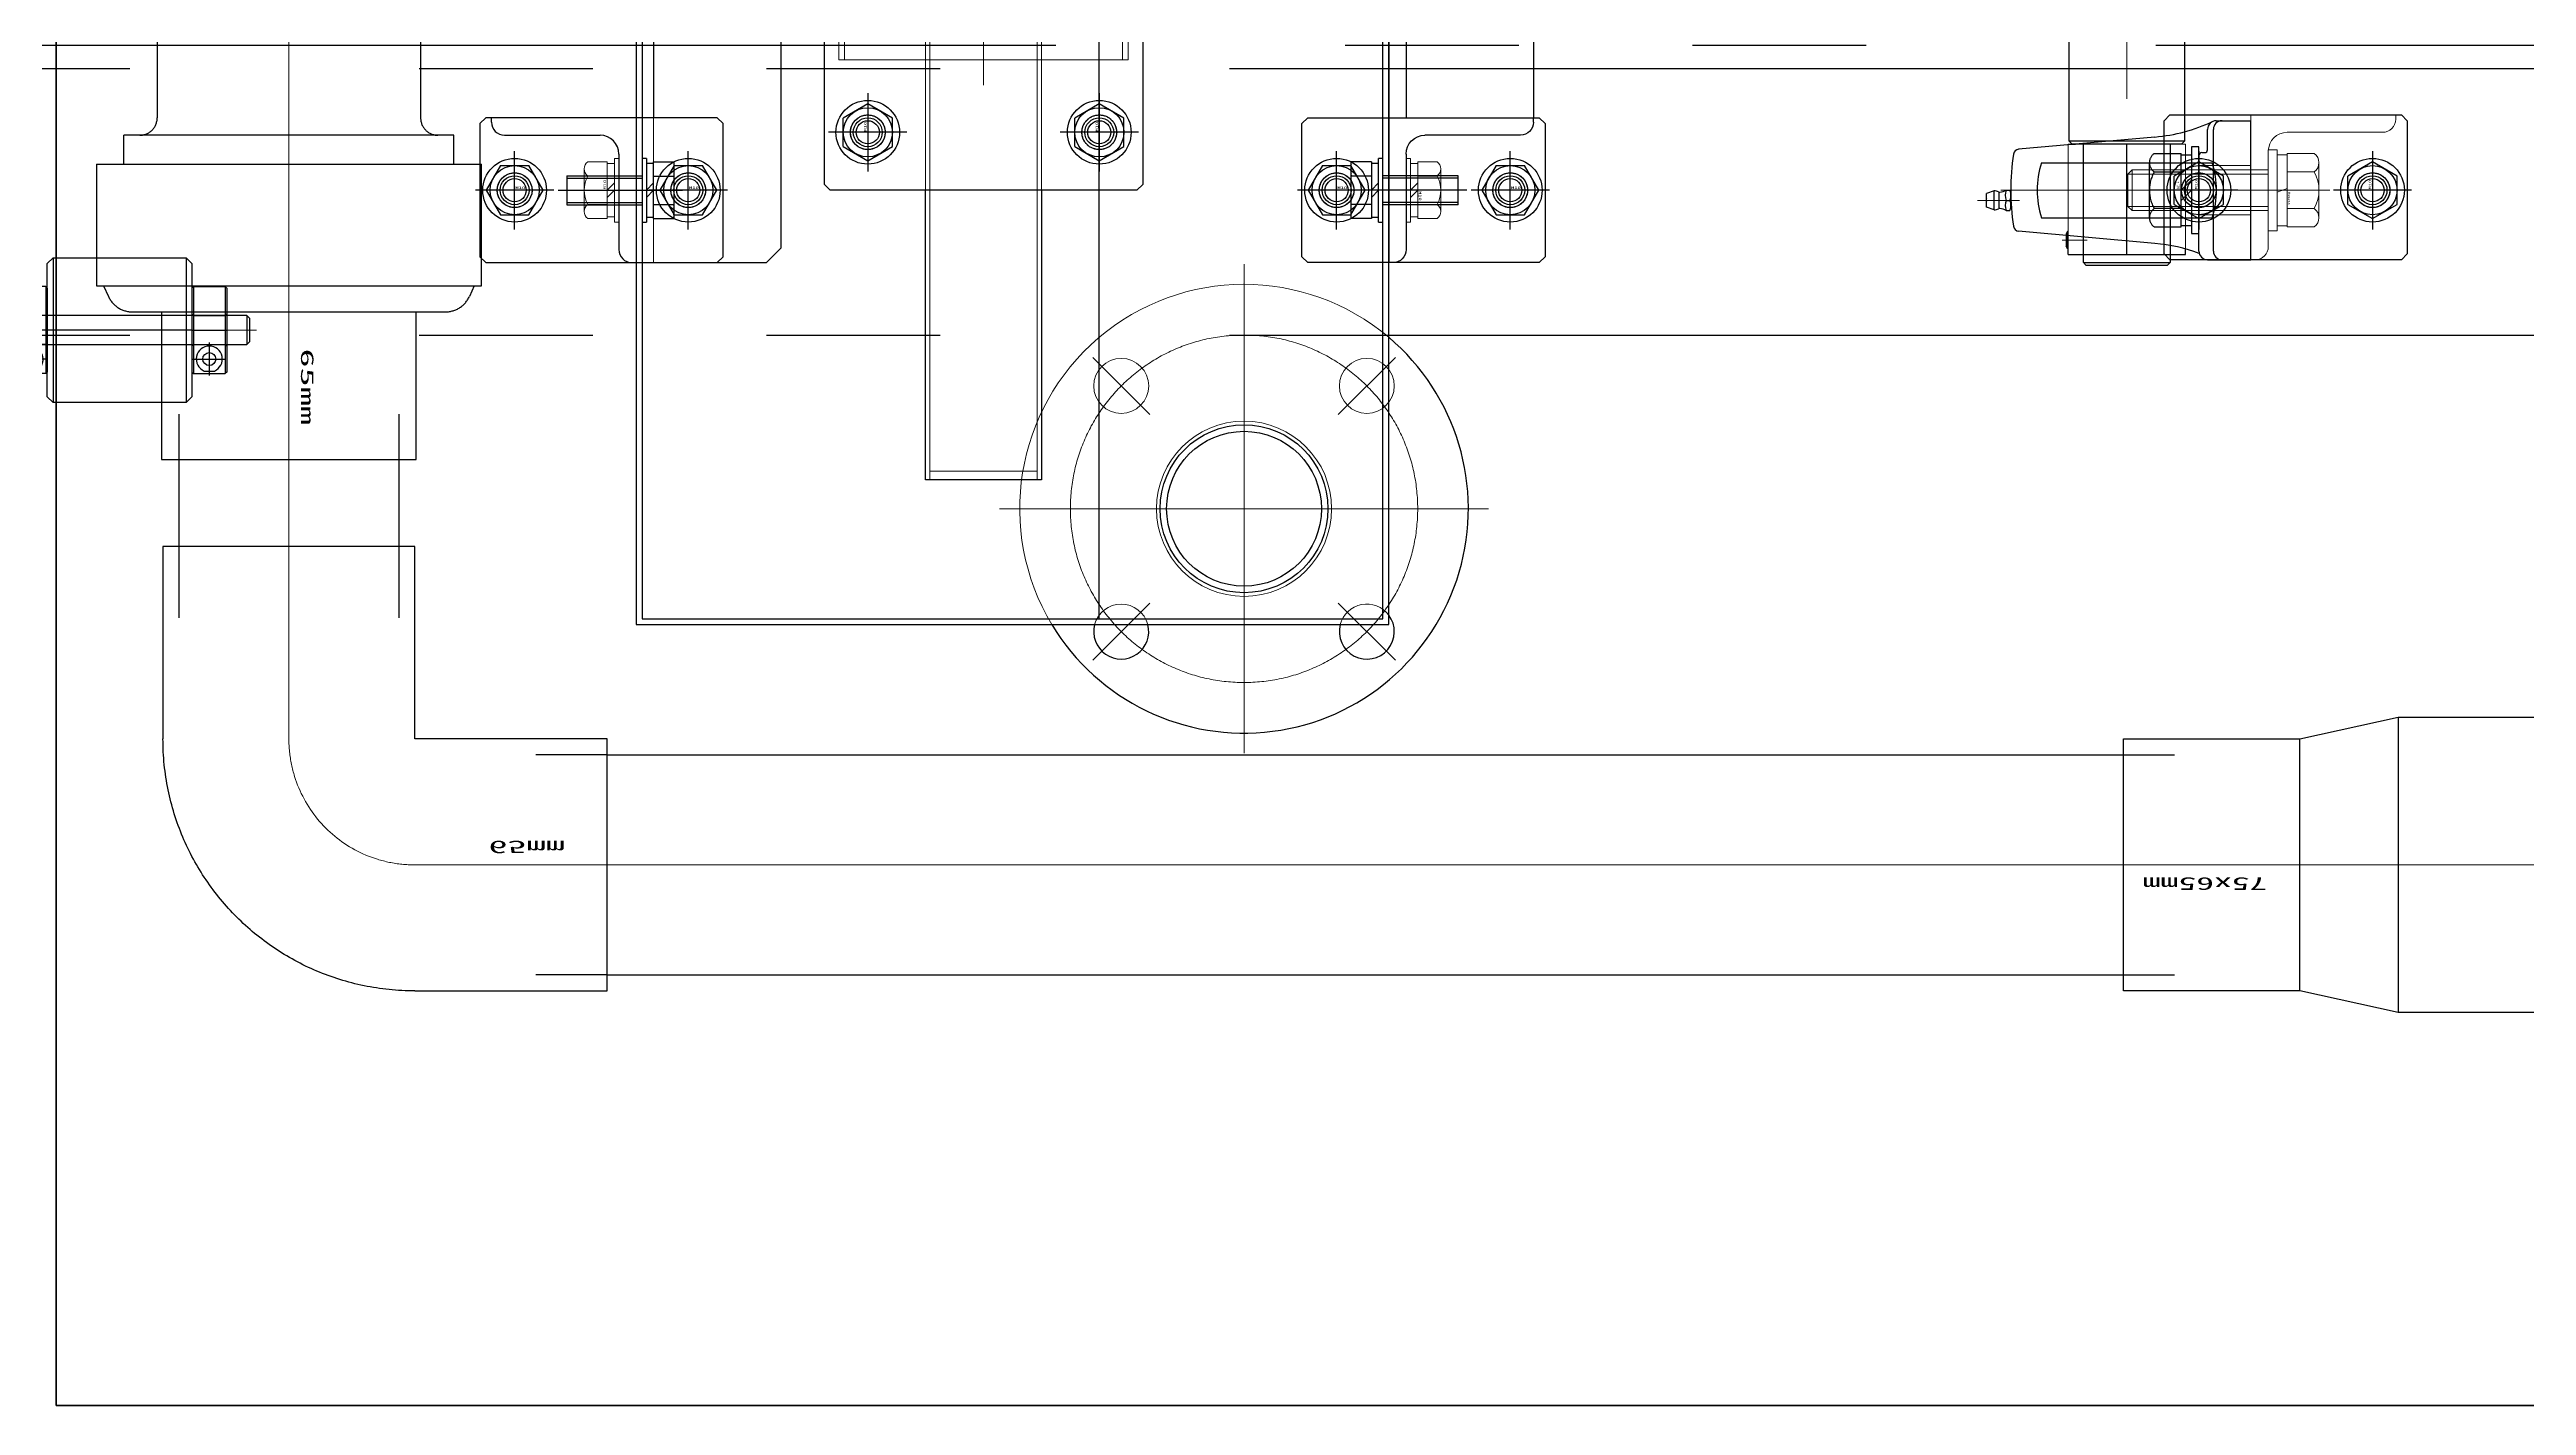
# Model space of a CAD drawing. Units: millimetres at full size. Extents: x -18456 to 18937, y -12290 to 13871.
# Drawn here: x -479 to 2088, y 815 to 2220 of the extents above; entities that cross this region are included whole.
import ezdxf
from ezdxf.enums import TextEntityAlignment as Align

# ---------------------------------------------------------------- set-up
doc = ezdxf.new("R2010")
doc.units = ezdxf.units.MM
doc.header["$LTSCALE"] = 100
doc.linetypes.add('CHAIN2', pattern=[12, 9, -1, 1, -1])
doc.linetypes.add('DOUBLE_CHAIN2', pattern=[12.8, 9, -1, 0.6, -0.6, 0.6, -1])
for name, color, linetype in [('0-2_0', 2, 'Continuous'), ('0-3_06_PHANTOM', 2, 'DOUBLE_CHAIN2'), ('0-6_10_DRAFT', 1, 'Continuous')]:
    doc.layers.add(name, color=color, linetype=linetype)
for name, color, linetype, lineweight in [('0-7_05_CENTER', 2, 'CHAIN2', 18), ('0-8_04_HIDDEN', 7, 'Continuous', 18), ('1-0', 30, 'Continuous', 70)]:
    doc.layers.add(name, color=color, linetype=linetype, lineweight=lineweight)
doc.styles.add('ＭＳ ゴシック', font='')
doc.styles.get('ＭＳ ゴシック').set_extended_font_data('MS Gothic')

# ---------------------------------------------------------------- blocks, each defined once
blk = doc.blocks.new('A$C6E312E5A_1_1')
at = {"layer": '0-8_04_HIDDEN'}
for p, q in [((0, 0), (0, -50)), ((0, 0), (50, 0)), ((50, -1.5), (50, 0)), ((12.5, -6), (45.5, -6)), ((6, -45.5), (6, -12.5)), ((1.5, -50), (0, -50))]:
    blk.add_line(p, q, dxfattribs=at)
for centre, radius, start, end in [((12.5, -12.5), 6.5, 90, 180), ((45.5, -1.5), 4.5, 270, 0), ((1.5, -45.5), 4.5, 270, 0)]:
    blk.add_arc(centre, radius, start, end, dxfattribs=at)
blk = doc.blocks.new('A$C11F4477C_1_1')
at = {"layer": '0-2_0', "color": 134}
blk.add_lwpolyline([(-8, 41), (72, 41), (74, 39), (74, -7), (72, -9), (-8, -9), (-10, -7), (-10, 39)], close=True, dxfattribs=at)
for centre in [(2, 15), (62, 15)]:
    blk.add_circle(centre, 6, dxfattribs=at)
at = {"layer": '0-7_05_CENTER'}
for p, q in [((2, 4.71), (2, 25.29)), ((62, 4.71), (62, 25.29)), ((12.29, 15), (-8.29, 15)), ((32.64, 15), (13.36, 15)), ((72.29, 15), (51.71, 15))]:
    blk.add_line(p, q, dxfattribs=at)
at = {"layer": '0-8_04_HIDDEN'}
blk.add_blockref('A$C6E312E5A_1_1', (20, 41), dxfattribs=at)
blk = doc.blocks.new('A$C70D42784_1_1')
at = {"layer": '0-2_0'}
blk.add_blockref('A$C11F4477C_1_1', (0, -15), dxfattribs=at)
blk = doc.blocks.new('M14Nza_1_1')
at = {"layer": '0-3_06_PHANTOM', "color": 7}
for p, q in [((-12.7, 15.4), (-12.7, 6.1)), ((-9.52, 17.1), (9.52, 17.1)), ((-6.35, 6.1), (-6.35, 15.4)), ((6.35, 15.4), (6.35, 6.1)), ((12.7, 15.4), (12.7, 6.1)), ((-12.7, 6.1), (12.7, 6.1)), ((-12.25, 2.6), (-12.25, 6.1)), ((-3.5, 6.1), (0, 2.6)), ((0, 6.1), (3.5, 2.6)), ((12.25, 6.1), (12.25, 2.6))]:
    blk.add_line(p, q, dxfattribs=at)
at = {"layer": '0-3_06_PHANTOM', "color": 7, "linetype": 'CHAIN2'}
blk.add_line((0, 0), (0, 17.1), dxfattribs=at)
at = {"layer": '0-3_06_PHANTOM', "color": 7}
blk.add_lwpolyline([(-15, 0), (15, 0), (15, 2.6), (-15, 2.6)], close=True, dxfattribs=at)
for centre, radius, start, end in [((-9.52, 13.29), 3.81, 33.626, 146.374), ((0, 4.4), 12.7, 60, 120), ((9.52, 13.29), 3.81, 33.626, 146.374)]:
    blk.add_arc(centre, radius, start, end, dxfattribs=at)
at = {"layer": '0-6_10_DRAFT', "style": 'ＭＳ ゴシック', "width": 0.6}
blk.add_text('Ｍ１４', height=1.1, dxfattribs=at).set_placement((0.39, 6.2), align=Align.BOTTOM_LEFT)
blk = doc.blocks.new('MUCAP206Jb_1_1')
at = {"layer": '0-2_0'}
for p, q in [((-6.8, 88.73), (-5.9, 91.43)), ((-6.8, 88.73), (-0.2, 88.73)), ((-6.3, 86.98), (-0.7, 86.98)), ((-5.9, 91.43), (-1.1, 91.43)), ((-0.2, 88.73), (-1.1, 91.43)), ((-18.37, 33.2), (-14.14, 80.26)), ((-7, 84.56), (-7, 83.3)), ((-5.25, 82.93), (-1.75, 82.93)), ((-3.5, 84.56), (-3.5, 83.3)), ((0, 84.56), (0, 83.3)), ((18.37, 33.2), (14.14, 80.26)), ((-22.2, 63.15), (-15.68, 63.15)), ((-14.2, 63.4), (-20.2, 63.4)), ((-19.65, 63.15), (-19.65, 63.72)), ((-15.07, 63.9), (-19.33, 63.9)), ((-14.2, 63.4), (-15.07, 63.9)), ((-14.75, 63.15), (-14.75, 63.72)), ((-14.2, 63.15), (-14.2, 63.4)), ((15.68, 63.15), (15.9, 63.15)), ((15.9, 63.15), (15.9, 60.65)), ((-21, 18), (12, 18)), ((-24, 15), (-24, 0)), ((-21, 13), (21, 13)), ((13, 17), (13, 16)), ((14, 15), (21, 15)), ((24, 12), (24, 0)), ((-24, 0), (24, 0))]:
    blk.add_line(p, q, dxfattribs=at)
for points in [[(-22.2, 63.15), (-22.2, 22.65), (-20.27, 22.65)], [(-20.2, 63.15), (-20.2, 63.4), (-19.33, 63.9)]]:
    blk.add_lwpolyline(points, dxfattribs=at)
for centre, radius, start, end in [((-12.29, 87.35), 6, 332.37229, 353.89834), ((-3.5, 88.73), 3.3, 180, 208.06161), ((-7.12, 86.8), 0.8, 353.89834, 28.06161), ((-3.5, 89.94), 1.59, 69.55499, 110.44501), ((0.12, 86.8), 0.8, 151.93839, 186.10166), ((5.29, 87.35), 6, 186.10166, 207.62771), ((-3.5, 88.73), 3.3, 331.93839, 0), ((-12.15, 80.08), 2, 98.6248, 174.86827), ((0, 0), 83, 81.3752, 98.6248), ((-5.25, 80.61), 4.32, 66.10224, 113.89776), ((-5.25, 87.25), 4.32, 246.10224, 293.89776), ((-1.75, 80.61), 4.32, 66.10224, 113.89776), ((-1.75, 87.25), 4.32, 246.10224, 293.89776), ((12.15, 80.08), 2, 5.13173, 81.3752), ((-78.13, 38.57), 60, 339.84489, 354.86827), ((78.13, 38.57), 60, 185.13173, 204.94017), ((-21, 15), 3, 90, 180), ((12, 17), 1, 0, 90), ((-21, 10), 3, 90, 180), ((14, 16), 1, 180, 270), ((21, 12), 3, 0, 90), ((21, 10), 3, 0, 90)]:
    blk.add_arc(centre, radius, start, end, dxfattribs=at)
at = {"layer": '0-6_10_DRAFT'}
for p, q in [((-9.5, 72.41), (-9.5, 13.39)), ((9.5, 72.41), (9.5, 13.39)), ((-22.2, 42.9), (15.9, 42.9))]:
    blk.add_line(p, q, dxfattribs=at)
for start, end in [(72.15448, 107.84552), (252.15448, 287.84552)]:
    blk.add_arc((0, 42.9), 31, start, end, dxfattribs=at)
at = {"layer": '0-7_05_CENTER'}
for p, q in [((-3.5, 79.92), (-3.5, 94.53)), ((0, 86.42), (0, 0)), ((-17.2, 65.24), (-17.2, 56.57))]:
    blk.add_line(p, q, dxfattribs=at)
at = {"layer": '0-8_04_HIDDEN', "color": 2}
for p, q in [((-15.68, 63.15), (15.68, 63.15)), ((15.9, 60.65), (15.9, 22.65)), ((-22.2, 57.9), (15.9, 57.9)), ((-22.2, 27.9), (15.9, 27.9)), ((-20.27, 22.65), (15.9, 22.65)), ((-8.5, 18), (-8.5, 0)), ((8.5, 18), (8.5, 0))]:
    blk.add_line(p, q, dxfattribs=at)
blk = doc.blocks.new('A$C10D23A00_1_1')
at = {"layer": '0-2_0', "color": 134}
for p, q in [((-1034, 19), (-1033, 20)), ((-1034, 19), (-1034, -19)), ((-960, 20), (-1033, 20)), ((-1033, 20), (-1033, -20)), ((-1075, 15), (-1075, -15)), ((-1033, -20), (-1034, -19)), ((-1033, -20), (-960, -20))]:
    blk.add_line(p, q, dxfattribs=at)
blk.add_lwpolyline([(-1034, -15), (-1075, -15), (-1076, -14), (-1076, 14), (-1075, 15), (-1034, 15)], dxfattribs=at)
at = {"layer": '0-7_05_CENTER'}
blk.add_line((1081.54, 0), (-1081.54, 0), dxfattribs=at)
blk = doc.blocks.new('A$C65894FD0_1_1')
at = {"layer": '0-8_04_HIDDEN'}
for p, q in [((-9.52, 17.5), (9.52, 17.5)), ((-12.7, 15.8), (-12.7, 6.5)), ((-6.35, 6.5), (-6.35, 15.8)), ((6.35, 15.8), (6.35, 6.5)), ((12.7, 15.8), (12.7, 6.5)), ((-14, 0), (-14, 3)), ((-14, 3), (14, 3)), ((14, 0), (-14, 0)), ((12.7, 6.5), (-12.7, 6.5)), ((-12.25, 3), (-12.25, 6.5)), ((-5.6, 0), (-5.6, -48.5)), ((-0.64, 6.5), (0.64, 3)), ((5.6, 0), (5.6, -48.5)), ((12.25, 6.5), (12.25, 3)), ((14, 3), (14, 0)), ((7, -47.1), (-7, -47.1)), ((5.6, -48.5), (-5.6, -48.5))]:
    blk.add_line(p, q, dxfattribs=at)
at = {"layer": '0-8_04_HIDDEN', "linetype": 'CHAIN2'}
blk.add_line((0, -51.09), (0, 21.25), dxfattribs=at)
at = {"layer": '0-8_04_HIDDEN'}
for points in [[(-7, 0), (-7, -47.1), (-5.6, -48.5)], [(7, 0), (7, -47.1), (5.6, -48.5)]]:
    blk.add_lwpolyline(points, dxfattribs=at)
for centre, radius, start, end in [((-9.52, 13.69), 3.81, 33.626, 146.374), ((0, 4.8), 12.7, 60, 120), ((9.52, 13.69), 3.81, 33.626, 146.374)]:
    blk.add_arc(centre, radius, start, end, dxfattribs=at)
at = {"layer": '0-6_10_DRAFT', "style": 'ＭＳ ゴシック', "width": 1.5}
blk.add_text('M14x55', height=0.733, dxfattribs=at).set_placement((0.53, 6.6), align=Align.BOTTOM_LEFT)
blk = doc.blocks.new('10b_2')
at = {"layer": '0-2_0', "color": 134, "linetype": 'CHAIN2'}
for p, q in [((0, -13.51), (0, 13.51)), ((13.51, 0), (-13.51, 0))]:
    blk.add_line(p, q, dxfattribs=at)
at = {"layer": '0-2_0', "color": 134}
for q in [(-9.8, 0), (4.9, 8.49)]:
    blk.add_line((-4.9, 8.49), q, dxfattribs=at)
for points in [[(-9.8, 0), (-4.9, -8.49), (4.9, -8.49)], [(4.9, -8.49), (9.8, 0), (4.9, 8.49)]]:
    blk.add_lwpolyline(points, dxfattribs=at)
for radius in [11, 8.49, 5, 4]:
    blk.add_circle((0, 0), radius, dxfattribs=at)
at = {"layer": '0-6_10_DRAFT', "style": 'ＭＳ ゴシック', "width": 1.8}
blk.add_text('M10', height=0.916, dxfattribs=at).set_placement((0.26, 0.12), align=Align.BOTTOM_LEFT)
blk = doc.blocks.new('A$C199C2282_1')
at = {"layer": '0-7_05_CENTER'}
blk.add_line((0, 51.09), (0, 24.84), dxfattribs=at)
at = {"layer": '0-2_0'}
for name, p in [('MUCAP206Jb_1_1', (0, 42)), ('A$C10D23A00_1_1', (1050, 84.9)), ('10b_2', (0, 60)), ('10b_2', (0, 0))]:
    blk.add_blockref(name, p, dxfattribs=at)
at = {"layer": '0-2_0', "rotation": 270}
blk.add_blockref('A$C70D42784_1_1', (0, 62), dxfattribs=at)
at = {"layer": '0-8_04_HIDDEN', "rotation": 180}
blk.add_blockref('A$C65894FD0_1_1', (0, 36), dxfattribs=at)
at = {"layer": '0-8_04_HIDDEN'}
blk.add_blockref('M14Nza_1_1', (0, 60), dxfattribs=at)
blk = doc.blocks.new('径違いソケット(TS-RS)-75mm×65mma_1_1')
at = {"layer": '0-3_06_PHANTOM'}
for p, q in [((0, 51), (64, 51)), ((64, -51), (64, 51)), ((64, 51), (98, 43.5)), ((98, 43.5), (98, -43.5)), ((98, 43.5), (159, 43.5)), ((159, 43.5), (159, -43.5))]:
    blk.add_line(p, q, dxfattribs=at)
for points in [[(64, -51), (0, -51), (0, 51)], [(159, -43.5), (98, -43.5), (64, -51)]]:
    blk.add_lwpolyline(points, dxfattribs=at)
at = {"layer": '0-6_10_DRAFT'}
for p, q in [((0, 44.5), (16.06, 44.5)), ((159, 38), (141.32, 38)), ((159, -38), (141.32, -38)), ((0, -44.5), (16.06, -44.5))]:
    blk.add_line(p, q, dxfattribs=at)
at = {"layer": '0-7_05_CENTER'}
blk.add_line((159, 0), (0, 0), dxfattribs=at)
at = {"layer": '0-6_10_DRAFT', "style": 'ＭＳ ゴシック', "width": 2.05}
blk.add_text('75x65mm', height=4.399, dxfattribs=at).set_placement((109.27, 3.02), align=Align.BOTTOM_LEFT)
blk = doc.blocks.new('エルボ(TS-L)-65mma_1_1')
at = {"layer": '0-3_06_PHANTOM'}
for p, q in [((-66.5, 43.5), (0, 43.5)), ((-66.5, -43.5), (-66.5, -110))]:
    blk.add_line(p, q, dxfattribs=at)
for points in [[(0, 43.5), (0, -43.5), (-66.5, -43.5)], [(-66.5, -110), (-153.5, -110), (-153.5, -43.5)]]:
    blk.add_lwpolyline(points, dxfattribs=at)
blk.add_arc((-66.5, -43.5), 87, 90, 180, dxfattribs=at)
at = {"layer": '0-6_10_DRAFT'}
for p, q in [((0, 38), (-24.63, 38)), ((0, -38), (-24.63, -38)), ((-148, -110), (-148, -85.37)), ((-72, -110), (-72, -85.37))]:
    blk.add_line(p, q, dxfattribs=at)
at = {"layer": '0-7_05_CENTER'}
for p, q in [((0, 0), (-66.5, 0)), ((-110, -110), (-110, -43.5))]:
    blk.add_line(p, q, dxfattribs=at)
blk.add_arc((-66.5, -43.5), 43.5, 90, 180, dxfattribs=at)
at = {"layer": '0-6_10_DRAFT', "style": 'ＭＳ ゴシック', "width": 2.2}
blk.add_text('65mm', height=4.399, dxfattribs=at).set_placement((-41.03, -9.65), align=Align.BOTTOM_LEFT)
blk = doc.blocks.new('プレハブジョイント-ソケット形-65mma_1_1')
at = {"layer": '0-3_06_PHANTOM'}
for p, q in [((-60, 66.5), (-102, 66.5)), ((-102, -66.5), (-102, 66.5)), ((-60, -66.5), (-60, 66.5)), ((-60, 64), (-56.34, 62.38)), ((-102, 57), (-112, 57)), ((-112, 57), (-112, -57)), ((-51, -54.15), (-51, 54.15)), ((-164, 45.5), (-118, 45.5)), ((-164, -45.5), (-164, 45.5)), ((0, 44), (-51, 44)), ((0, -44), (0, 44)), ((-164, -45.5), (-118, -45.5)), ((-51, -44), (0, -44)), ((-102, -57), (-112, -57)), ((-102, -66.5), (-60, -66.5)), ((-60, -64), (-56.34, -62.38))]:
    blk.add_line(p, q, dxfattribs=at)
for centre, radius, start, end in [((-60, 54.15), 9, 0, 66.03751), ((-118, 51.5), 6, 270, 0), ((-118, -51.5), 6, 0, 90), ((-60, -54.15), 9, 293.96249, 0)]:
    blk.add_arc(centre, radius, start, end, dxfattribs=at)
at = {"layer": '0-6_10_DRAFT'}
for p, q in [((-164, 38), (-148.37, 38)), ((-15.63, 38), (0, 38)), ((-164, -38), (-148.37, -38)), ((-15.63, -38), (0, -38))]:
    blk.add_line(p, q, dxfattribs=at)
at = {"layer": '0-7_05_CENTER'}
blk.add_line((0, 0), (-164, 0), dxfattribs=at)
at = {"layer": '0-6_10_DRAFT', "style": 'ＭＳ ゴシック', "width": 2.2}
blk.add_text('65mm', height=4.399, dxfattribs=at).set_placement((-38.32, 2.86), align=Align.BOTTOM_LEFT)
blk = doc.blocks.new('A$C3C656437_1_1')
at = {"layer": '0-3_06_PHANTOM', "color": 7}
for p, q in [((-63, 1958), (-93, 1958)), ((-63, 1882), (-93, 1882)), ((-241, 1810), (-241, 1286.19)), ((-165, 1810), (-165, 1286.19))]:
    blk.add_line(p, q, dxfattribs=at)
at = {"layer": '0-7_05_CENTER'}
for p, q in [((549, 1920), (-93, 1920)), ((-203, 1286.19), (-203, 1810))]:
    blk.add_line(p, q, dxfattribs=at)
at = {"layer": '0-3_06_PHANTOM'}
for name, p, rotation in [('プレハブジョイント-ソケット形-65mma_1_1', (-63, 1920), 180), ('径違いソケット(TS-RS)-75mm×65mma_1_1', (-203, 1127.19), 90)]:
    blk.add_blockref(name, p, dxfattribs=dict(at, rotation=rotation))
at = {"layer": '0-3_06_PHANTOM', "xscale": -1, "rotation": 90}
blk.add_blockref('エルボ(TS-L)-65mma_1_1', (-203, 1810), dxfattribs=at)
blk = doc.blocks.new('KK015066_54_5_1_1')
at = {"layer": '0-2_0', "color": 134}
for p, q in [((1.5, 50), (0, 50)), ((0, 0), (0, 50)), ((6, 12.5), (6, 45.5)), ((0, 0), (50, 0)), ((45.5, 6), (12.5, 6)), ((50, 1.5), (50, 0))]:
    blk.add_line(p, q, dxfattribs=at)
for centre, radius, start, end in [((1.5, 45.5), 4.5, 0, 90), ((12.5, 12.5), 6.5, 180, 270), ((45.5, 1.5), 4.5, 0, 90)]:
    blk.add_arc(centre, radius, start, end, dxfattribs=at)
blk = doc.blocks.new('A$C457F5408_1_1')
at = {"layer": '0-2_0', "color": 134}
for p, q in [((-35, 2075), (-35, 25)), ((-29, 2075), (-29, 25)), ((225, 2075), (225, 25)), ((231, 2075), (231, 25)), ((275, 2075), (275, 25)), ((15, 225), (15, -20)), ((-7, -25), (10, -25)), ((15, -20), (10, -25))]:
    blk.add_line(p, q, dxfattribs=at)
for points in [[(-7, 25), (-87, 25), (-89, 23), (-89, -23), (-87, -25), (-7, -25), (-5, -23), (-5, 23)], [(197, 25), (277, 25), (279, 23), (279, -23), (277, -25), (197, -25), (195, -23), (195, 23)]]:
    blk.add_lwpolyline(points, close=True, dxfattribs=at)
for centre in [(-77, 0), (-17, 0), (207, 0), (267, 0)]:
    blk.add_circle(centre, 6, dxfattribs=at)
at = {"layer": '0-7_05_CENTER'}
for p, q in [((-77, -10.29), (-77, 10.29)), ((-17, -10.29), (-17, 10.29)), ((207, -10.29), (207, 10.29)), ((267, -10.29), (267, 10.29)), ((-87.29, 0), (-66.71, 0)), ((-48.22, 0), (-27.64, 0)), ((-27.29, 0), (-6.71, 0)), ((217.29, 0), (196.71, 0)), ((238.22, 0), (217.64, 0)), ((277.29, 0), (256.71, 0))]:
    blk.add_line(p, q, dxfattribs=at)
at = {"layer": '0-8_04_HIDDEN'}
blk.add_line((-29, 25), (-29, -25), dxfattribs=at)
at = {"layer": '0-8_04_HIDDEN', "rotation": 180}
blk.add_blockref('KK015066_54_5_1_1', (-35, 25), dxfattribs=at)
at = {"layer": '0-8_04_HIDDEN', "xscale": -1, "rotation": 180}
blk.add_blockref('KK015066_54_5_1_1', (225, 25), dxfattribs=at)
blk = doc.blocks.new('10b_1_1')
at = {"layer": '0-2_0', "color": 134, "linetype": 'CHAIN2'}
for p, q in [((0, -13.51), (0, 13.51)), ((13.51, 0), (-13.51, 0))]:
    blk.add_line(p, q, dxfattribs=at)
at = {"layer": '0-2_0', "color": 134}
for q in [(-9.8, 0), (4.9, 8.49)]:
    blk.add_line((-4.9, 8.49), q, dxfattribs=at)
for points in [[(-9.8, 0), (-4.9, -8.49), (4.9, -8.49)], [(4.9, -8.49), (9.8, 0), (4.9, 8.49)]]:
    blk.add_lwpolyline(points, dxfattribs=at)
for radius in [11, 8.49, 5, 4]:
    blk.add_circle((0, 0), radius, dxfattribs=at)
at = {"layer": '0-6_10_DRAFT', "style": 'ＭＳ ゴシック', "width": 1.8}
blk.add_text('M10', height=0.916, dxfattribs=at).set_placement((0.26, 0.12), align=Align.BOTTOM_LEFT)
blk = doc.blocks.new('A$C54E27890_1')
at = {"layer": '0-2_0', "rotation": 270}
for name, p in [('A$C457F5408_1_1', (0, -17)), ('10b_1_1', (0, 60)), ('10b_1_1', (0, 0)), ('10b_1_1', (0, -224)), ('10b_1_1', (0, -284))]:
    blk.add_blockref(name, p, dxfattribs=at)
blk = doc.blocks.new('A$C701D6F41_1_1')
at = {"layer": '0-2_0', "color": 134}
for p, q in [((22.5, 24), (-21, 24)), ((22.5, 6), (-21, 6))]:
    blk.add_line(p, q, dxfattribs=at)
blk.add_lwpolyline([(22.5, 6), (22.5, 24), (21.5, 25), (-21, 25), (-21, 5), (21.5, 5)], close=True, dxfattribs=at)
for major_axis, ratio in [((0, 5), 0.922284), ((0, 4), 0.821224)]:
    blk.add_ellipse((11.25, 15), major_axis=major_axis, ratio=ratio, dxfattribs=at)
at = {"layer": '0-6_10_DRAFT'}
blk.add_line((0, 5), (0, 25), dxfattribs=at)
at = {"layer": '0-7_05_CENTER'}
for p, q in [((4.61, 7.39), (4.61, 22.61)), ((11.25, 7.39), (11.25, 22.61)), ((-23.91, 15), (-6.56, 15)), ((18.86, 15), (-1.85, 15))]:
    blk.add_line(p, q, dxfattribs=at)
at = {"layer": '0-8_04_HIDDEN'}
for p, q in [((-21, 20), (-10, 20)), ((-21, 19), (-10, 19)), ((-10, 5), (-10, 25)), ((11.25, 20), (4.61, 20)), ((4.61, 19), (11.25, 19)), ((10, 5), (10, 25)), ((-21, 11), (-10, 11)), ((-21, 10), (-10, 10)), ((4.61, 11), (11.25, 11)), ((11.25, 10), (4.61, 10))]:
    blk.add_line(p, q, dxfattribs=at)
for major_axis, ratio, end_param in [((0, 5), 0.922284, 3.141643), ((0, 4), 0.821224, 3.141648)]:
    blk.add_ellipse((4.61, 15), major_axis=major_axis, ratio=ratio, start_param=0, end_param=end_param, dxfattribs=at)
blk = doc.blocks.new('M10Nu_1_1')
at = {"layer": '0-2_0', "color": 134}
for p, q in [((-9.8, 0), (-9.8, 6.69)), ((-9.8, 0), (9.8, 0)), ((-7.35, 8), (7.35, 8)), ((-4.9, 0), (-4.9, 6.69)), ((4.9, 6.69), (4.9, 0)), ((9.8, 6.69), (9.8, 0))]:
    blk.add_line(p, q, dxfattribs=at)
at = {"layer": '0-2_0', "color": 134, "linetype": 'CHAIN2'}
blk.add_line((0, 8), (0, 0), dxfattribs=at)
at = {"layer": '0-2_0', "color": 134}
for centre, radius, start, end in [((-7.35, 5.06), 2.94, 33.626, 146.374), ((0, -1.8), 9.8, 60, 120), ((7.35, 5.06), 2.94, 33.626, 146.374)]:
    blk.add_arc(centre, radius, start, end, dxfattribs=at)
at = {"layer": '0-6_10_DRAFT', "style": 'ＭＳ ゴシック', "width": 0.6}
blk.add_text('Ｍ１０', height=0.916, dxfattribs=at).set_placement((0.26, 0.12), align=Align.BOTTOM_LEFT)
blk = doc.blocks.new('A$C20721D5E_1_1')
at = {"layer": '0-2_0', "color": 134}
for p, q in [((-179, 5), (-179, -5)), ((-25, -5), (-25, 5)), ((0, 4.19), (-25, 4.19)), ((0, -4.19), (-25, -4.19))]:
    blk.add_line(p, q, dxfattribs=at)
blk.add_lwpolyline([(0, -5), (-179, -5), (-180, -4), (-180, 4), (-179, 5), (0, 5)], close=True, dxfattribs=at)
at = {"layer": '0-7_05_CENTER'}
blk.add_line((-182.27, 0), (2.62, 0), dxfattribs=at)
blk = doc.blocks.new('A$C21C31411_1_1')
at = {"layer": '0-2_0', "color": 134}
for p, q in [((-48, 25), (-48, -25)), ((-2, 25), (-2, -25))]:
    blk.add_line(p, q, dxfattribs=at)
blk.add_lwpolyline([(-48, -25), (-2, -25), (0, -23), (0, 23), (-2, 25), (-48, 25), (-50, 23), (-50, -23)], close=True, dxfattribs=at)
at = {"layer": '0-6_10_DRAFT'}
blk.add_line((-50, 0), (0, 0), dxfattribs=at)
at = {"layer": '0-8_04_HIDDEN'}
for p, q in [((-50, 5.1), (0, 5.1)), ((-50, -5.1), (0, -5.1))]:
    blk.add_line(p, q, dxfattribs=at)
blk = doc.blocks.new('SCS10-12a_1_1')
at = {"layer": '0-2_0'}
for p, q in [((0, 14.5), (0.5, 15)), ((0, 14.5), (0, -14.5)), ((0.5, 15), (0.5, -15)), ((0.5, 15), (11.5, 15)), ((11.5, 15), (11.5, -15)), ((11.5, 15), (12, 14.5)), ((12, 14.5), (12, -14.5)), ((0.5, 5), (0, 5.5)), ((0.5, 5), (11.5, 5)), ((12, 5.5), (11.5, 5)), ((0, -5.5), (0.5, -5)), ((0.5, -5), (11.5, -5)), ((11.5, -5), (12, -5.5)), ((0, -14.5), (0.5, -15)), ((0.5, -15), (11.5, -15)), ((4.24, -14.14), (7.76, -14.14)), ((12, -14.5), (11.5, -15))]:
    blk.add_line(p, q, dxfattribs=at)
at = {"layer": '0-2_0', "linetype": 'CHAIN2'}
for p, q in [((6, -4.31), (6, -15.69)), ((0.31, -10), (11.69, -10))]:
    blk.add_line(p, q, dxfattribs=at)
at = {"layer": '0-2_0'}
blk.add_circle((6, -10), 2.25, dxfattribs=at)
blk.add_arc((6, -10), 4.5, 293.00444, 246.99556, dxfattribs=at)
at = {"layer": '0-6_10_DRAFT'}
blk.add_line((0, 0), (12, 0), dxfattribs=at)
blk = doc.blocks.new('A$C30176A9C_1_1')
at = {"layer": '0-8_04_HIDDEN'}
for name, p in [('A$C21C31411_1_1', (-121.5, 0)), ('SCS10-12a_1_1', (-121.5, 0)), ('A$C20721D5E_1_1', (-11.5, 0))]:
    blk.add_blockref(name, p, dxfattribs=at)
at = {"layer": '0-8_04_HIDDEN', "xscale": -1}
blk.add_blockref('SCS10-12a_1_1', (-171.5, 0), dxfattribs=at)
at = {"layer": '0-8_04_HIDDEN', "rotation": 90}
blk.add_blockref('M10Nu_1_1', (-21, 0), dxfattribs=at)
at = {"layer": '0-8_04_HIDDEN', "xscale": -1, "rotation": 180}
blk.add_blockref('A$C701D6F41_1_1', (0, 15), dxfattribs=at)
blk = doc.blocks.new('A$C3EAE771B_1')
at = {"layer": '0-2_0', "xscale": -1, "rotation": 90}
blk.add_blockref('A$C30176A9C_1_1', (23.3, 150), dxfattribs=at)
blk = doc.blocks.new('A$C0B00724F_1')
at = {"layer": '0-2_0', "color": 134}
blk.add_lwpolyline([(78, -15), (-18, -15), (-20, -13), (-20, 93), (-18, 95), (78, 95), (80, 93), (80, -13)], close=True, dxfattribs=at)
for centre in [(0, 80), (0, 0)]:
    blk.add_circle(centre, 6, dxfattribs=at)
at = {"layer": '0-7_05_CENTER'}
for p, q in [((0, 70.66), (0, 89.34)), ((9.34, 80), (-9.34, 80)), ((16.24, 40), (2043.76, 40)), ((0, -9.34), (0, 9.34)), ((9.34, 0), (-9.34, 0))]:
    blk.add_line(p, q, dxfattribs=at)
at = {"layer": '0-8_04_HIDDEN'}
for p, q in [((2035, 88), (25, 88)), ((25, -8), (2035, -8)), ((25, -10), (80, -10))]:
    blk.add_line(p, q, dxfattribs=at)
blk.add_lwpolyline([(80, 90), (25, 90), (25, -10)], dxfattribs=at)
blk = doc.blocks.new('A$C003B6CA5_1')
at = {"layer": '0-8_04_HIDDEN'}
for p, q in [((1100, 18.5), (-1150, 18.5)), ((-1147, 18.5), (-1147, -18.5)), ((-1150, -18.5), (1100, -18.5))]:
    blk.add_line(p, q, dxfattribs=at)
blk.add_lwpolyline([(1100, -20), (-1150, -20), (-1150, 20), (1100, 20)], close=True, dxfattribs=at)
blk = doc.blocks.new('A$C77611634_1')
at = {"layer": '0-8_04_HIDDEN'}
blk.add_blockref('A$C003B6CA5_1', (0, 0), dxfattribs=at)
blk = doc.blocks.new('A$C7B156557_1')
at = {"layer": '0-2_0', "color": 3}
blk.add_line((-148, 100), (2248, 100), dxfattribs=at)
at = {"layer": '0-2_0', "color": 134}
for points in [[(-150, 0), (2250, 0), (2250, 260), (-150, 260)], [(-148, 2), (2248, 2), (2248, 258), (-148, 258)]]:
    blk.add_lwpolyline(points, close=True, dxfattribs=at)
for radius in [29, 26.75]:
    blk.add_circle((-110, 50), radius, dxfattribs=at)
for centre, radius, start, end in [((-110, 50), 77.5, 121.07295, 319.82223), ((-152.43, 92.43), 9.5, 75.20205, 284.79795), ((-152.43, 7.57), 9.5, 75.20205, 307.13452)]:
    blk.add_arc(centre, radius, start, end, dxfattribs=at)
at = {"layer": '0-7_05_CENTER'}
for p, q in [((0, 263.95), (0, 254.03)), ((-110, -34.46), (-110, 134.46)), ((-142.57, 82.57), (-162.28, 102.28)), ((-77.43, 82.57), (-57.72, 102.28)), ((-25.54, 50), (-194.46, 50)), ((-142.57, 17.43), (-162.28, -2.28)), ((-77.43, 17.43), (-57.72, -2.28)), ((0, 5.94), (0, -3.98))]:
    blk.add_line(p, q, dxfattribs=at)
blk.add_circle((-110, 50), 60, dxfattribs=at)
at = {"layer": '0-8_04_HIDDEN'}
for centre, radius in [((-67.57, 92.43), 9.5), ((-110, 50), 30.25), ((-67.57, 7.57), 9.5)]:
    blk.add_circle(centre, radius, dxfattribs=at)
for centre, radius, start, end in [((-110, 50), 77.5, 319.82223, 121.07295), ((-152.43, 92.43), 9.5, 284.79795, 75.20205), ((-152.43, 7.57), 9.5, 307.13452, 75.20205)]:
    blk.add_arc(centre, radius, start, end, dxfattribs=at)
blk = doc.blocks.new('A$C7E374867_2')
at = {"layer": '0-2_0', "color": 134}
for p, q in [((-9.81, 11), (9.81, 11)), ((-9.81, 4), (-9.81, 11)), ((-4.91, 4), (-4.91, 11)), ((4.91, 4), (4.91, 11)), ((9.81, 4), (9.81, 11)), ((-11, 1.5), (11, 1.5)), ((-11, 1.5), (-11, 0)), ((-11, 0), (11, 0)), ((9.81, 4), (-9.81, 4)), ((-9.25, 4), (-9.25, 1.5)), ((-5, -26), (-5, 0)), ((-4.19, -26), (-4.19, 0)), ((0, 1.5), (-2.5, 4)), ((0, 4), (2.5, 1.5)), ((4.19, -26), (4.19, 0)), ((5, -26), (5, 0)), ((9.25, 1.5), (9.25, 4)), ((11, 0), (11, 1.5)), ((-5, -26), (5, -26))]:
    blk.add_line(p, q, dxfattribs=at)
at = {"layer": '0-2_0', "color": 134, "linetype": 'CHAIN2'}
blk.add_line((0, -29), (0, 14), dxfattribs=at)
at = {"layer": '0-6_10_DRAFT', "style": 'ＭＳ ゴシック', "width": 1.8}
blk.add_text('BT-M10x30L,SW,PW', height=0.2199, dxfattribs=at).set_placement((5.05, 10.66), align=Align.BOTTOM_LEFT)
blk = doc.blocks.new('M10Nza_1_1')
at = {"layer": '0-8_04_HIDDEN'}
for p, q in [((-9.8, 4), (-9.8, 10.69)), ((-7.35, 12), (7.35, 12)), ((-4.9, 4), (-4.9, 10.69)), ((4.9, 10.69), (4.9, 4)), ((9.8, 10.69), (9.8, 4)), ((-9.8, 4), (9.8, 4)), ((-9.2, 1.5), (-9.2, 4)), ((0, 1.5), (-2.5, 4)), ((0, 4), (2.5, 1.5)), ((9.2, 4), (9.2, 1.5))]:
    blk.add_line(p, q, dxfattribs=at)
at = {"layer": '0-8_04_HIDDEN', "linetype": 'CHAIN2'}
blk.add_line((0, 12), (0, 0), dxfattribs=at)
at = {"layer": '0-8_04_HIDDEN'}
blk.add_lwpolyline([(-11, 1.5), (11, 1.5), (11, 0), (-11, 0)], close=True, dxfattribs=at)
for centre, radius, start, end in [((-7.35, 9.06), 2.94, 33.626, 146.374), ((0, 2.2), 9.8, 60, 120), ((7.35, 9.06), 2.94, 33.626, 146.374)]:
    blk.add_arc(centre, radius, start, end, dxfattribs=at)
at = {"layer": '0-6_10_DRAFT', "style": 'ＭＳ ゴシック', "width": 1.8}
blk.add_text('M10', height=0.916, dxfattribs=at).set_placement((0.26, 4.12), align=Align.BOTTOM_LEFT)
blk = doc.blocks.new('A$C2E537FAD_1')
at = {"layer": '0-2_0', "color": 134}
blk.add_lwpolyline([(0, 120), (-100, 120), (-100, 160), (0, 160)], dxfattribs=at)
at = {"layer": '0-2_0', "rotation": 180}
for name, p in [('A$C7E374867_2', (0, 258)), ('M10Nza_1_1', (0, -6))]:
    blk.add_blockref(name, p, dxfattribs=at)
at = {"layer": '0-2_0'}
for name, p in [('M10Nza_1_1', (0, 266)), ('A$C7B156557_1', (0, 0)), ('A$C0B00724F_1', (20, 100)), ('10b_2', (20, 180)), ('10b_2', (20, 100)), ('A$C7E374867_2', (0, 2))]:
    blk.add_blockref(name, p, dxfattribs=at)
at = {"layer": '0-8_04_HIDDEN'}
blk.add_blockref('A$C77611634_1', (1050, 140), dxfattribs=at)
blk = doc.blocks.new('A$C092B7092_1_1')
at = {"layer": '0-3_06_PHANTOM', "color": 7}
blk.add_line((90, -1008), (2590, -1008), dxfattribs=at)
blk.add_lwpolyline([(90, -1100), (2590, -1100), (2590, -1000), (90, -1000)], close=True, dxfattribs=at)
for centre in [(1245, -1030), (1325, -1030), (1123, -1050), (1183, -1050), (1407, -1050), (1467, -1050), (1704.9, -1050), (1764.9, -1050)]:
    blk.add_circle(centre, 6, dxfattribs=at)
at = {"layer": '0-7_05_CENTER'}
for p, q in [((1245, -1039.34), (1245, -1020.66)), ((1325, -1039.34), (1325, -1020.66)), ((1254.34, -1030), (1235.66, -1030)), ((1334.34, -1030), (1315.66, -1030)), ((1123, -1059.34), (1123, -1040.66)), ((1183, -1059.34), (1183, -1040.66)), ((1407, -1059.34), (1407, -1040.66)), ((1467, -1059.34), (1467, -1040.66)), ((1704.9, -1059.34), (1704.9, -1040.66)), ((1764.9, -1059.34), (1764.9, -1040.66)), ((1132.34, -1050), (1113.66, -1050)), ((1192.34, -1050), (1173.66, -1050)), ((1416.34, -1050), (1397.66, -1050)), ((1476.34, -1050), (1457.66, -1050)), ((1714.24, -1050), (1695.56, -1050)), ((1774.24, -1050), (1755.56, -1050))]:
    blk.add_line(p, q, dxfattribs=at)

msp = doc.modelspace()

# ---------------------------------------------------------------- linework, layer by layer
at = {"layer": '1-0'}
msp.add_lwpolyline([(5041.3, 2301.1), (5041.3, 815), (-472, 815), (-472, 6951.5), (1890.2, 6951.5), (1310.6, 6796.2)], dxfattribs=at)

# ---------------------------------------------------------------- block references
at = {"layer": '0-2_0', "xscale": 3, "yscale": 3}
for name, p, rotation in [('A$C2E537FAD_1', (909.2, 2074), 90), ('A$C3EAE771B_1', (-1295.8, 1999), 270), ('A$C54E27890_1', (183.2, 2074), 90), ('A$C199C2282_1', (1928.9, 2074), 90), ('A$C3C656437_1_1', (5529.2, 1984), 90)]:
    msp.add_blockref(name, p, dxfattribs=dict(at, rotation=rotation))
msp.add_blockref('A$C092B7092_1_1', (-3365.8, 5224), dxfattribs=at)

doc.saveas('drawing.dxf')
